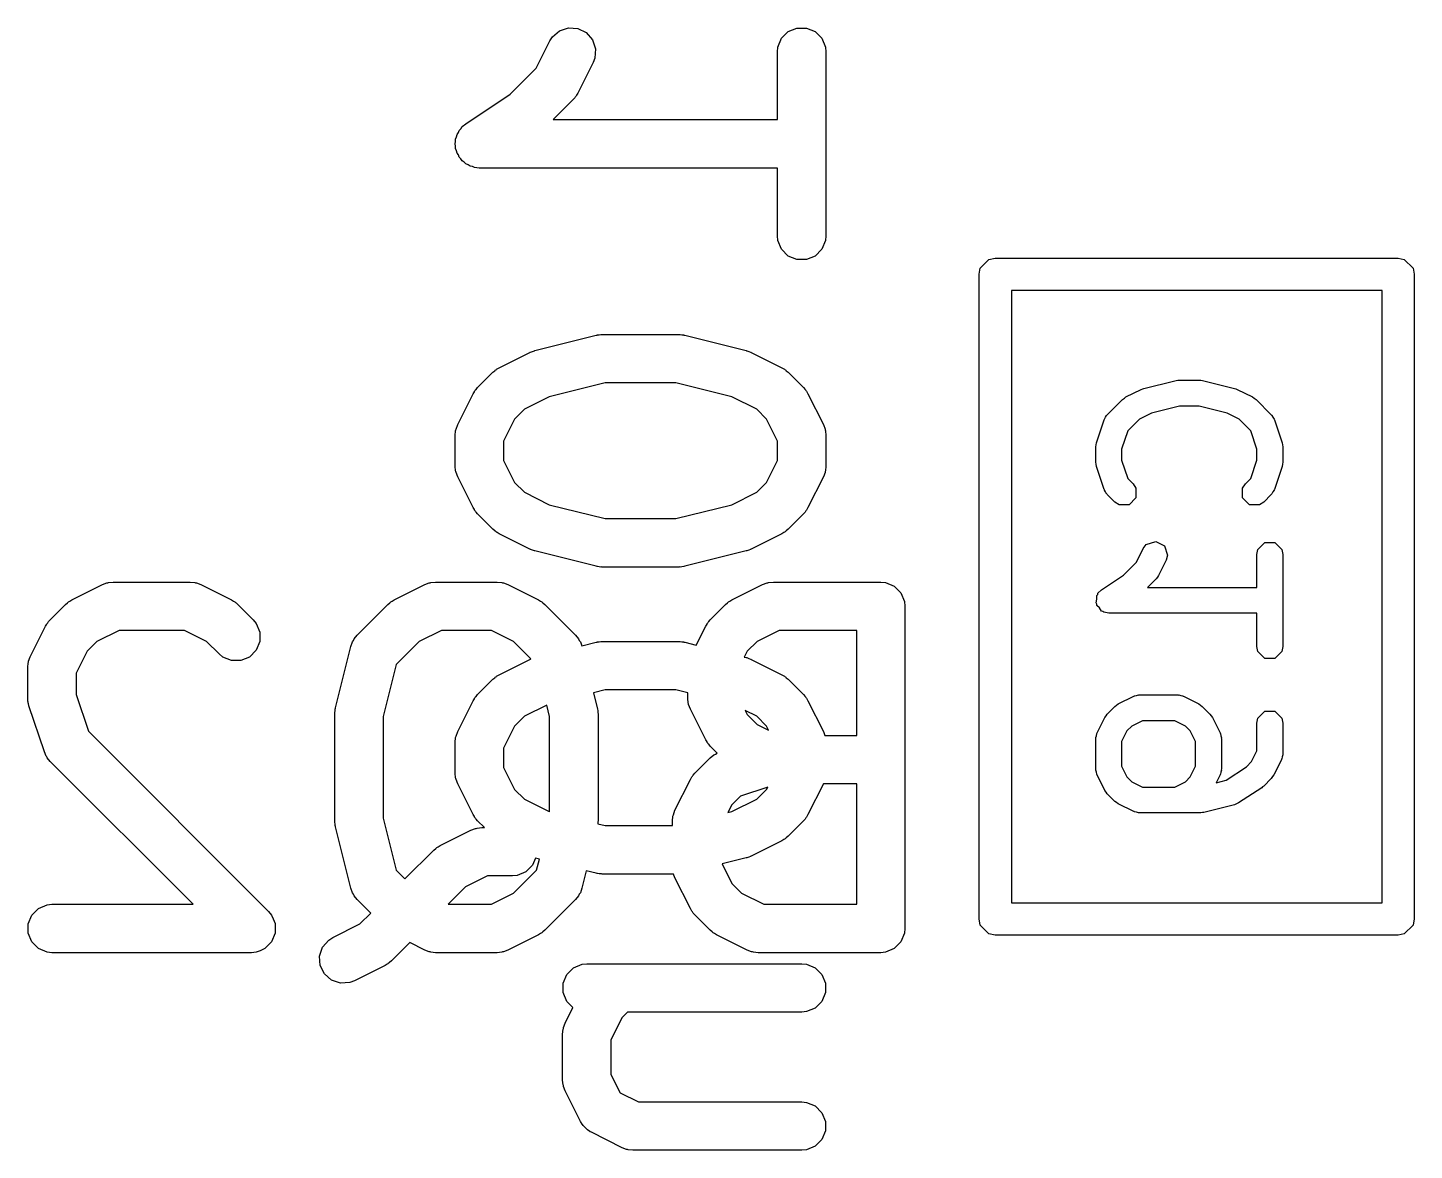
# Model space of a CAD drawing. Header units: inches. Extents: x 1.94 to 9.37, y -5.72 to -1.46.
# Drawn here: x 4.1914 to 4.3607, y -2.8846 to -2.7474 of the extents above; entities that cross this region are included whole.
import ezdxf

# ---------------------------------------------------------------- set-up
doc = ezdxf.new("R2010")
doc.units = ezdxf.units.IN
doc.header["$MEASUREMENT"] = 0
doc.layers.add('BLACK', color=250, linetype='CONTINUOUS')

msp = doc.modelspace()

# ---------------------------------------------------------------- linework, layer by layer
at = {"layer": 'BLACK', "linetype": 'CONTINUOUS'}
for p, q in [((4.25546, -2.74856), (4.25633, -2.74781)), ((4.25633, -2.74781), (4.25743, -2.74745)), ((4.25743, -2.74745), (4.25858, -2.74753)), ((4.25858, -2.74753), (4.25961, -2.74804)), ((4.25961, -2.74804), (4.26036, -2.74891)), ((4.28346, -2.74873), (4.28428, -2.74792)), ((4.28428, -2.74792), (4.28534, -2.74748)), ((4.28534, -2.74748), (4.28649, -2.74748)), ((4.28649, -2.74748), (4.28756, -2.74792)), ((4.28756, -2.74792), (4.28837, -2.74873)), ((4.2535, -2.75238), (4.25516, -2.74905)), ((4.25516, -2.74905), (4.25546, -2.74856)), ((4.26036, -2.74891), (4.26073, -2.75001)), ((4.26073, -2.75001), (4.26064, -2.75115)), ((4.28297, -2.75037), (4.28302, -2.7498)), ((4.28302, -2.7498), (4.28346, -2.74873)), ((4.28837, -2.74873), (4.28881, -2.7498)), ((4.28881, -2.7498), (4.28887, -2.75037)), ((4.26044, -2.7517), (4.25856, -2.75544)), ((4.26064, -2.75115), (4.26044, -2.7517)), ((4.28297, -2.75867), (4.28297, -2.75037)), ((4.28887, -2.75037), (4.28887, -2.77287)), ((4.25029, -2.75558), (4.2535, -2.75238)), ((4.24491, -2.75917), (4.25029, -2.75558)), ((4.25801, -2.75621), (4.25555, -2.75867)), ((4.2582, -2.75599), (4.25801, -2.75621)), ((4.25825, -2.75593), (4.2582, -2.75599)), ((4.25831, -2.75585), (4.25825, -2.75593)), ((4.25838, -2.75576), (4.25831, -2.75585)), ((4.25841, -2.75569), (4.25838, -2.75576)), ((4.25856, -2.75544), (4.25841, -2.75569)), ((4.24398, -2.76025), (4.24409, -2.75998)), ((4.24409, -2.75998), (4.2443, -2.75978)), ((4.2443, -2.75978), (4.24446, -2.75953)), ((4.24446, -2.75953), (4.24491, -2.75917)), ((4.24491, -2.75917), (4.24491, -2.75917)), ((4.24491, -2.75917), (4.24491, -2.75917)), ((4.24491, -2.75917), (4.24491, -2.75917)), ((4.25555, -2.75867), (4.28297, -2.75867)), ((4.2436, -2.76162), (4.24365, -2.76134)), ((4.24365, -2.76191), (4.2436, -2.76162)), ((4.24365, -2.76105), (4.24376, -2.76078)), ((4.24365, -2.76134), (4.24365, -2.76105)), ((4.24376, -2.76078), (4.24382, -2.76049)), ((4.24382, -2.76049), (4.24398, -2.76025)), ((4.24365, -2.7622), (4.24365, -2.76191)), ((4.24376, -2.76247), (4.24365, -2.7622)), ((4.24382, -2.76275), (4.24376, -2.76247)), ((4.24398, -2.76299), (4.24382, -2.76275)), ((4.24409, -2.76326), (4.24398, -2.76299)), ((4.2443, -2.76347), (4.24409, -2.76326)), ((4.24446, -2.76371), (4.2443, -2.76347)), ((4.2447, -2.76387), (4.24446, -2.76371)), ((4.24491, -2.76408), (4.2447, -2.76387)), ((4.24517, -2.76419), (4.24491, -2.76408)), ((4.24542, -2.76435), (4.24517, -2.76419)), ((4.2457, -2.76441), (4.24542, -2.76435)), ((4.24597, -2.76452), (4.2457, -2.76441)), ((4.24654, -2.76458), (4.24597, -2.76452)), ((4.24655, -2.76458), (4.24654, -2.76458)), ((4.24654, -2.76458), (4.24654, -2.76458)), ((4.28297, -2.76458), (4.24655, -2.76458)), ((4.24655, -2.76458), (4.24655, -2.76458)), ((4.28297, -2.77287), (4.28297, -2.76458)), ((4.28302, -2.77345), (4.28297, -2.77287)), ((4.28346, -2.77451), (4.28302, -2.77345)), ((4.28881, -2.77345), (4.28837, -2.77451)), ((4.28887, -2.77287), (4.28881, -2.77345)), ((4.28428, -2.77533), (4.28346, -2.77451)), ((4.28534, -2.77577), (4.28428, -2.77533)), ((4.28756, -2.77533), (4.28649, -2.77577)), ((4.28837, -2.77451), (4.28756, -2.77533)), ((4.28649, -2.77577), (4.28534, -2.77577)), ((4.30758, -2.77756), (4.30773, -2.77681)), ((4.30773, -2.77681), (4.30879, -2.77574)), ((4.30879, -2.77574), (4.30955, -2.77559)), ((4.30955, -2.77559), (4.35876, -2.77559)), ((4.35876, -2.77559), (4.35951, -2.77574)), ((4.35951, -2.77574), (4.36058, -2.77681)), ((4.36058, -2.77681), (4.36073, -2.77756)), ((4.30758, -2.8563), (4.30758, -2.77756)), ((4.36073, -2.77756), (4.36073, -2.8563)), ((4.31152, -2.77953), (4.31152, -2.85433)), ((4.35679, -2.77953), (4.31152, -2.77953)), ((4.35679, -2.85433), (4.35679, -2.77953)), ((4.25333, -2.78688), (4.26083, -2.78501)), ((4.26083, -2.78501), (4.26093, -2.78499)), ((4.26093, -2.78499), (4.26097, -2.78497)), ((4.26097, -2.78497), (4.26119, -2.78495)), ((4.26119, -2.78495), (4.2614, -2.78492)), ((4.2614, -2.78492), (4.26145, -2.78493)), ((4.26145, -2.78493), (4.26155, -2.78492)), ((4.26155, -2.78492), (4.27092, -2.78492)), ((4.27092, -2.78492), (4.27102, -2.78493)), ((4.27102, -2.78493), (4.27106, -2.78492)), ((4.27106, -2.78492), (4.27128, -2.78495)), ((4.27128, -2.78495), (4.2715, -2.78497)), ((4.2715, -2.78497), (4.27154, -2.78499)), ((4.27154, -2.78499), (4.27164, -2.78501)), ((4.27164, -2.78501), (4.27914, -2.78688)), ((4.24898, -2.78898), (4.25273, -2.7871)), ((4.25273, -2.7871), (4.25277, -2.78709)), ((4.25277, -2.78709), (4.25279, -2.78708)), ((4.25279, -2.78708), (4.25303, -2.78699)), ((4.25303, -2.78699), (4.25327, -2.7869)), ((4.25327, -2.7869), (4.25329, -2.7869)), ((4.25329, -2.7869), (4.25333, -2.78688)), ((4.27914, -2.78688), (4.27918, -2.7869)), ((4.27918, -2.7869), (4.2792, -2.7869)), ((4.2792, -2.7869), (4.27944, -2.78699)), ((4.27944, -2.78699), (4.27968, -2.78708)), ((4.27968, -2.78708), (4.2797, -2.78709)), ((4.2797, -2.78709), (4.27974, -2.7871)), ((4.27974, -2.7871), (4.28349, -2.78898)), ((4.24873, -2.78913), (4.24898, -2.78898)), ((4.28349, -2.78898), (4.28374, -2.78913)), ((4.24633, -2.79141), (4.24821, -2.78953)), ((4.24821, -2.78953), (4.24844, -2.78935)), ((4.24844, -2.78935), (4.24849, -2.78929)), ((4.24849, -2.78929), (4.24858, -2.78923)), ((4.24858, -2.78923), (4.24866, -2.78916)), ((4.24866, -2.78916), (4.24873, -2.78913)), ((4.28374, -2.78913), (4.28381, -2.78916)), ((4.28381, -2.78916), (4.28389, -2.78923)), ((4.28389, -2.78923), (4.28398, -2.78929)), ((4.28398, -2.78929), (4.28403, -2.78935)), ((4.28403, -2.78935), (4.28426, -2.78953)), ((4.28426, -2.78953), (4.28613, -2.79141)), ((4.32772, -2.7915), (4.33147, -2.79056)), ((4.33147, -2.79056), (4.33166, -2.79055)), ((4.33166, -2.79055), (4.33185, -2.79051)), ((4.33185, -2.79051), (4.33466, -2.79051)), ((4.33466, -2.79051), (4.33485, -2.79055)), ((4.33485, -2.79055), (4.33504, -2.79056)), ((4.33504, -2.79056), (4.33879, -2.7915)), ((4.24391, -2.79592), (4.24578, -2.79217)), ((4.24578, -2.79217), (4.24594, -2.79193)), ((4.24594, -2.79193), (4.24597, -2.79185)), ((4.24597, -2.79185), (4.24603, -2.79177)), ((4.24603, -2.79177), (4.24609, -2.79168)), ((4.24609, -2.79168), (4.24615, -2.79163)), ((4.24615, -2.79163), (4.24633, -2.79141)), ((4.26191, -2.79082), (4.25508, -2.79253)), ((4.27056, -2.79082), (4.26191, -2.79082)), ((4.27739, -2.79253), (4.27056, -2.79082)), ((4.28613, -2.79141), (4.28632, -2.79163)), ((4.28632, -2.79163), (4.28638, -2.79168)), ((4.28638, -2.79168), (4.28643, -2.79177)), ((4.28643, -2.79177), (4.2865, -2.79185)), ((4.2865, -2.79185), (4.28653, -2.79193)), ((4.28653, -2.79193), (4.28668, -2.79217)), ((4.28668, -2.79217), (4.28856, -2.79592)), ((4.32552, -2.79255), (4.32739, -2.79162)), ((4.32739, -2.79162), (4.32756, -2.79157)), ((4.32756, -2.79157), (4.32772, -2.7915)), ((4.33879, -2.7915), (4.33895, -2.79157)), ((4.33895, -2.79157), (4.33911, -2.79162)), ((4.33911, -2.79162), (4.34099, -2.79255)), ((4.25205, -2.79405), (4.25085, -2.79524)), ((4.25508, -2.79253), (4.25205, -2.79405)), ((4.28042, -2.79405), (4.27739, -2.79253)), ((4.28162, -2.79524), (4.28042, -2.79405)), ((4.32324, -2.79472), (4.32511, -2.79285)), ((4.32511, -2.79285), (4.32532, -2.79271)), ((4.32532, -2.79271), (4.32552, -2.79255)), ((4.33204, -2.79366), (4.32865, -2.79451)), ((4.33447, -2.79366), (4.33204, -2.79366)), ((4.33786, -2.79451), (4.33447, -2.79366)), ((4.34099, -2.79255), (4.34119, -2.79271)), ((4.34119, -2.79271), (4.3414, -2.79285)), ((4.3414, -2.79285), (4.34327, -2.79472)), ((4.25085, -2.79524), (4.2495, -2.79794)), ((4.28297, -2.79794), (4.28162, -2.79524)), ((4.32192, -2.79815), (4.32285, -2.79534)), ((4.32285, -2.79534), (4.32289, -2.79527)), ((4.32289, -2.79524), (4.32303, -2.79503)), ((4.32289, -2.79527), (4.32289, -2.79524)), ((4.32303, -2.79503), (4.32316, -2.79481)), ((4.32316, -2.79481), (4.32319, -2.79479)), ((4.32319, -2.79479), (4.32324, -2.79472)), ((4.32716, -2.79526), (4.32573, -2.79669)), ((4.32865, -2.79451), (4.32716, -2.79526)), ((4.33935, -2.79526), (4.33786, -2.79451)), ((4.34078, -2.79669), (4.33935, -2.79526)), ((4.34327, -2.79472), (4.34332, -2.79479)), ((4.34332, -2.79479), (4.34335, -2.79481)), ((4.34335, -2.79481), (4.34347, -2.79503)), ((4.34347, -2.79503), (4.34361, -2.79524)), ((4.34361, -2.79524), (4.34361, -2.79527)), ((4.34361, -2.79527), (4.34365, -2.79534)), ((4.34365, -2.79534), (4.34459, -2.79815)), ((4.2436, -2.79724), (4.24365, -2.79667)), ((4.2436, -2.80099), (4.2436, -2.79724)), ((4.24365, -2.79667), (4.24369, -2.79657)), ((4.24369, -2.79657), (4.2437, -2.79646)), ((4.2437, -2.79646), (4.24391, -2.79592)), ((4.28856, -2.79592), (4.28877, -2.79646)), ((4.28877, -2.79646), (4.28877, -2.79657)), ((4.28877, -2.79657), (4.28881, -2.79667)), ((4.28881, -2.79667), (4.28887, -2.79724)), ((4.28887, -2.79724), (4.28887, -2.80099)), ((4.32573, -2.79669), (4.32499, -2.79891)), ((4.34152, -2.79891), (4.34078, -2.79669)), ((4.2495, -2.79794), (4.2495, -2.8003)), ((4.28297, -2.8003), (4.28297, -2.79794)), ((4.32184, -2.79865), (4.32189, -2.7984)), ((4.32184, -2.80052), (4.32184, -2.79865)), ((4.32189, -2.7984), (4.32192, -2.79815)), ((4.32499, -2.79891), (4.32499, -2.80027)), ((4.34152, -2.80027), (4.34152, -2.79891)), ((4.34459, -2.79815), (4.34462, -2.7984)), ((4.34462, -2.7984), (4.34467, -2.79865)), ((4.34467, -2.79865), (4.34467, -2.80052)), ((4.2495, -2.8003), (4.25085, -2.80299)), ((4.28162, -2.80299), (4.28297, -2.8003)), ((4.32189, -2.80077), (4.32184, -2.80052)), ((4.32192, -2.80102), (4.32189, -2.80077)), ((4.32499, -2.80027), (4.32573, -2.80249)), ((4.34078, -2.80249), (4.34152, -2.80027)), ((4.34462, -2.80077), (4.34459, -2.80102)), ((4.34467, -2.80052), (4.34462, -2.80077)), ((4.24365, -2.80157), (4.2436, -2.80099)), ((4.24369, -2.80167), (4.24365, -2.80157)), ((4.2437, -2.80177), (4.24369, -2.80167)), ((4.24391, -2.80231), (4.2437, -2.80177)), ((4.24578, -2.80606), (4.24391, -2.80231)), ((4.28856, -2.80231), (4.28668, -2.80606)), ((4.28877, -2.80177), (4.28856, -2.80231)), ((4.28881, -2.80157), (4.28877, -2.80167)), ((4.28877, -2.80167), (4.28877, -2.80177)), ((4.28887, -2.80099), (4.28881, -2.80157)), ((4.32285, -2.80384), (4.32192, -2.80102)), ((4.32573, -2.80249), (4.3264, -2.80316)), ((4.34011, -2.80316), (4.34078, -2.80249)), ((4.34459, -2.80102), (4.34365, -2.80384)), ((4.25085, -2.80299), (4.25205, -2.80419)), ((4.25205, -2.80419), (4.25508, -2.80571)), ((4.27739, -2.80571), (4.28042, -2.80419)), ((4.28042, -2.80419), (4.28162, -2.80299)), ((4.32289, -2.8039), (4.32285, -2.80384)), ((4.32289, -2.80394), (4.32289, -2.8039)), ((4.32303, -2.80415), (4.32289, -2.80394)), ((4.32316, -2.80437), (4.32303, -2.80415)), ((4.3264, -2.80316), (4.32674, -2.80367)), ((4.32674, -2.80367), (4.32674, -2.80488)), ((4.33977, -2.80367), (4.34011, -2.80316)), ((4.33977, -2.80488), (4.33977, -2.80367)), ((4.34347, -2.80415), (4.34335, -2.80437)), ((4.34361, -2.80394), (4.34347, -2.80415)), ((4.34365, -2.80384), (4.34361, -2.8039)), ((4.34361, -2.8039), (4.34361, -2.80394)), ((4.25508, -2.80571), (4.26191, -2.80741)), ((4.27056, -2.80741), (4.27739, -2.80571)), ((4.32319, -2.80439), (4.32316, -2.80437)), ((4.32324, -2.80445), (4.32319, -2.80439)), ((4.32417, -2.80539), (4.32324, -2.80445)), ((4.32468, -2.80573), (4.32417, -2.80539)), ((4.32589, -2.80573), (4.32468, -2.80573)), ((4.32674, -2.80488), (4.32589, -2.80573)), ((4.34062, -2.80573), (4.33977, -2.80488)), ((4.34182, -2.80573), (4.34062, -2.80573)), ((4.34234, -2.80539), (4.34182, -2.80573)), ((4.34327, -2.80445), (4.34234, -2.80539)), ((4.34332, -2.80439), (4.34327, -2.80445)), ((4.34335, -2.80437), (4.34332, -2.80439)), ((4.24594, -2.80631), (4.24578, -2.80606)), ((4.24597, -2.80638), (4.24594, -2.80631)), ((4.24603, -2.80646), (4.24597, -2.80638)), ((4.24609, -2.80655), (4.24603, -2.80646)), ((4.24615, -2.8066), (4.24609, -2.80655)), ((4.24633, -2.80683), (4.24615, -2.8066)), ((4.24821, -2.80871), (4.24633, -2.80683)), ((4.26191, -2.80741), (4.27056, -2.80741)), ((4.28613, -2.80683), (4.28426, -2.80871)), ((4.28632, -2.8066), (4.28613, -2.80683)), ((4.28638, -2.80655), (4.28632, -2.8066)), ((4.28643, -2.80646), (4.28638, -2.80655)), ((4.2865, -2.80638), (4.28643, -2.80646)), ((4.28653, -2.80631), (4.2865, -2.80638)), ((4.28668, -2.80606), (4.28653, -2.80631)), ((4.24844, -2.80889), (4.24821, -2.80871)), ((4.24849, -2.80895), (4.24844, -2.80889)), ((4.24858, -2.80901), (4.24849, -2.80895)), ((4.24866, -2.80907), (4.24858, -2.80901)), ((4.24873, -2.8091), (4.24866, -2.80907)), ((4.24898, -2.80926), (4.24873, -2.8091)), ((4.25273, -2.81113), (4.24898, -2.80926)), ((4.28349, -2.80926), (4.27974, -2.81113)), ((4.28374, -2.8091), (4.28349, -2.80926)), ((4.28381, -2.80907), (4.28374, -2.8091)), ((4.28389, -2.80901), (4.28381, -2.80907)), ((4.28398, -2.80895), (4.28389, -2.80901)), ((4.28403, -2.80889), (4.28398, -2.80895)), ((4.28426, -2.80871), (4.28403, -2.80889)), ((4.32763, -2.81107), (4.328, -2.81058)), ((4.328, -2.81058), (4.32915, -2.8102)), ((4.32915, -2.8102), (4.33023, -2.81074)), ((4.33023, -2.81074), (4.33061, -2.81189)), ((4.34164, -2.81117), (4.34249, -2.81032)), ((4.34249, -2.81032), (4.3437, -2.81032)), ((4.3437, -2.81032), (4.34455, -2.81117)), ((4.25277, -2.81115), (4.25273, -2.81113)), ((4.25279, -2.81116), (4.25277, -2.81115)), ((4.25303, -2.81125), (4.25279, -2.81116)), ((4.25327, -2.81134), (4.25303, -2.81125)), ((4.25329, -2.81134), (4.25327, -2.81134)), ((4.25333, -2.81136), (4.25329, -2.81134)), ((4.26083, -2.81323), (4.25333, -2.81136)), ((4.27914, -2.81136), (4.27164, -2.81323)), ((4.27918, -2.81134), (4.27914, -2.81136)), ((4.2792, -2.81134), (4.27918, -2.81134)), ((4.27944, -2.81125), (4.2792, -2.81134)), ((4.27968, -2.81116), (4.27944, -2.81125)), ((4.2797, -2.81115), (4.27968, -2.81116)), ((4.27974, -2.81113), (4.2797, -2.81115)), ((4.3268, -2.81272), (4.32763, -2.81107)), ((4.33044, -2.81248), (4.32951, -2.81435)), ((4.33061, -2.81189), (4.33044, -2.81248)), ((4.34152, -2.81177), (4.34164, -2.81117)), ((4.34152, -2.81582), (4.34152, -2.81177)), ((4.34455, -2.81117), (4.34467, -2.81177)), ((4.34467, -2.81177), (4.34467, -2.82302)), ((4.26093, -2.81325), (4.26083, -2.81323)), ((4.26097, -2.81326), (4.26093, -2.81325)), ((4.26119, -2.81328), (4.26097, -2.81326)), ((4.2614, -2.81332), (4.26119, -2.81328)), ((4.26145, -2.81331), (4.2614, -2.81332)), ((4.26155, -2.81332), (4.26145, -2.81331)), ((4.27092, -2.81332), (4.26155, -2.81332)), ((4.27102, -2.81331), (4.27092, -2.81332)), ((4.27106, -2.81332), (4.27102, -2.81331)), ((4.27128, -2.81328), (4.27106, -2.81332)), ((4.2715, -2.81326), (4.27128, -2.81328)), ((4.27154, -2.81325), (4.2715, -2.81326)), ((4.27164, -2.81323), (4.27154, -2.81325)), ((4.32254, -2.81609), (4.32522, -2.8143)), ((4.32522, -2.8143), (4.3268, -2.81272)), ((4.32951, -2.81435), (4.32935, -2.81455)), ((4.19677, -2.81734), (4.20052, -2.81546)), ((4.20052, -2.81546), (4.20106, -2.81526)), ((4.20106, -2.81526), (4.20117, -2.81525)), ((4.20117, -2.81525), (4.20127, -2.81521)), ((4.20127, -2.81521), (4.20184, -2.81515)), ((4.20184, -2.81515), (4.21122, -2.81515)), ((4.21122, -2.81515), (4.21179, -2.81521)), ((4.21179, -2.81521), (4.21189, -2.81525)), ((4.21189, -2.81525), (4.212, -2.81526)), ((4.212, -2.81526), (4.21254, -2.81546)), ((4.21254, -2.81546), (4.21629, -2.81734)), ((4.23614, -2.81734), (4.23989, -2.81546)), ((4.23989, -2.81546), (4.24043, -2.81526)), ((4.24043, -2.81526), (4.24054, -2.81525)), ((4.24054, -2.81525), (4.24064, -2.81521)), ((4.24064, -2.81521), (4.24121, -2.81515)), ((4.24121, -2.81515), (4.24871, -2.81515)), ((4.24871, -2.81515), (4.24929, -2.81521)), ((4.24929, -2.81521), (4.24939, -2.81525)), ((4.24939, -2.81525), (4.24949, -2.81526)), ((4.24949, -2.81526), (4.25003, -2.81546)), ((4.25003, -2.81546), (4.25378, -2.81734)), ((4.27739, -2.81734), (4.28114, -2.81546)), ((4.28114, -2.81546), (4.28168, -2.81526)), ((4.28168, -2.81526), (4.28178, -2.81525)), ((4.28178, -2.81525), (4.28188, -2.81521)), ((4.28188, -2.81521), (4.28246, -2.81515)), ((4.28246, -2.81515), (4.29558, -2.81515)), ((4.29558, -2.81515), (4.29616, -2.81521)), ((4.29616, -2.81521), (4.29722, -2.81565)), ((4.29722, -2.81565), (4.29804, -2.81646)), ((4.3221, -2.81652), (4.32254, -2.81609)), ((4.32921, -2.81476), (4.32815, -2.81582)), ((4.32815, -2.81582), (4.34152, -2.81582)), ((4.32935, -2.81455), (4.32921, -2.81476)), ((4.196, -2.81789), (4.19623, -2.8177)), ((4.19623, -2.8177), (4.19628, -2.81765)), ((4.19628, -2.81765), (4.19637, -2.81759)), ((4.19637, -2.81759), (4.19645, -2.81752)), ((4.19645, -2.81752), (4.19652, -2.81749)), ((4.19652, -2.81749), (4.19677, -2.81734)), ((4.21629, -2.81734), (4.21653, -2.81749)), ((4.21653, -2.81749), (4.21661, -2.81752)), ((4.21661, -2.81752), (4.21669, -2.81759)), ((4.21669, -2.81759), (4.21678, -2.81765)), ((4.21678, -2.81765), (4.21683, -2.8177)), ((4.21683, -2.8177), (4.21705, -2.81789)), ((4.23537, -2.81789), (4.2356, -2.8177)), ((4.2356, -2.8177), (4.23565, -2.81765)), ((4.23565, -2.81765), (4.23574, -2.81759)), ((4.23574, -2.81759), (4.23582, -2.81752)), ((4.23582, -2.81752), (4.23589, -2.81749)), ((4.23589, -2.81749), (4.23614, -2.81734)), ((4.25378, -2.81734), (4.25403, -2.81749)), ((4.25403, -2.81749), (4.2541, -2.81752)), ((4.2541, -2.81752), (4.25418, -2.81759)), ((4.25418, -2.81759), (4.25427, -2.81765)), ((4.25427, -2.81765), (4.25432, -2.8177)), ((4.25432, -2.8177), (4.25455, -2.81789)), ((4.27662, -2.81789), (4.27685, -2.8177)), ((4.27685, -2.8177), (4.2769, -2.81765)), ((4.2769, -2.81765), (4.27699, -2.81759)), ((4.27699, -2.81759), (4.27707, -2.81752)), ((4.27707, -2.81752), (4.27714, -2.81749)), ((4.27714, -2.81749), (4.27739, -2.81734)), ((4.29804, -2.81646), (4.29848, -2.81753)), ((4.29848, -2.81753), (4.29853, -2.8181)), ((4.32187, -2.8177), (4.32196, -2.81725)), ((4.32196, -2.81784), (4.32187, -2.8177)), ((4.32196, -2.8168), (4.32207, -2.81668)), ((4.32196, -2.81725), (4.32196, -2.8168)), ((4.32207, -2.81668), (4.3221, -2.81652)), ((4.19413, -2.81976), (4.196, -2.81789)), ((4.21705, -2.81789), (4.21893, -2.81976)), ((4.23163, -2.82164), (4.23537, -2.81789)), ((4.25455, -2.81789), (4.2583, -2.82164)), ((4.27474, -2.81976), (4.27662, -2.81789)), ((4.29853, -2.8181), (4.29853, -2.85747)), ((4.32196, -2.818), (4.32196, -2.81784)), ((4.32228, -2.81832), (4.32196, -2.818)), ((4.32254, -2.81871), (4.32228, -2.81832)), ((4.32269, -2.81874), (4.32254, -2.81871)), ((4.32281, -2.81885), (4.32269, -2.81874)), ((4.32341, -2.81897), (4.32281, -2.81885)), ((4.34152, -2.81897), (4.32341, -2.81897)), ((4.34152, -2.82302), (4.34152, -2.81897)), ((4.1917, -2.82428), (4.19358, -2.82053)), ((4.19358, -2.82053), (4.19373, -2.82028)), ((4.19373, -2.82028), (4.19376, -2.82021)), ((4.19376, -2.82021), (4.19383, -2.82013)), ((4.19383, -2.82013), (4.19388, -2.82004)), ((4.19388, -2.82004), (4.19394, -2.81999)), ((4.19394, -2.81999), (4.19413, -2.81976)), ((4.20254, -2.82106), (4.19984, -2.8224)), ((4.21052, -2.82106), (4.20254, -2.82106)), ((4.21322, -2.8224), (4.21052, -2.82106)), ((4.21893, -2.81976), (4.2193, -2.82021)), ((4.2193, -2.82021), (4.21974, -2.82128)), ((4.24191, -2.82106), (4.23921, -2.8224)), ((4.24801, -2.82106), (4.24191, -2.82106)), ((4.25071, -2.8224), (4.24801, -2.82106)), ((4.27303, -2.82285), (4.27419, -2.82053)), ((4.27419, -2.82053), (4.27435, -2.82028)), ((4.27435, -2.82028), (4.27438, -2.82021)), ((4.27438, -2.82021), (4.27444, -2.82013)), ((4.27444, -2.82013), (4.2745, -2.82004)), ((4.2745, -2.82004), (4.27456, -2.81999)), ((4.27456, -2.81999), (4.27474, -2.81976)), ((4.28315, -2.82106), (4.28046, -2.8224)), ((4.29263, -2.82106), (4.28315, -2.82106)), ((4.29263, -2.8339), (4.29263, -2.82106)), ((4.19984, -2.8224), (4.19864, -2.8236)), ((4.21475, -2.82394), (4.21322, -2.8224)), ((4.21974, -2.82243), (4.2193, -2.82349)), ((4.21974, -2.82128), (4.21974, -2.82243)), ((4.23085, -2.82301), (4.23104, -2.82247)), ((4.23104, -2.82247), (4.23117, -2.82229)), ((4.23117, -2.82229), (4.23126, -2.82209)), ((4.23126, -2.82209), (4.23163, -2.82164)), ((4.23921, -2.8224), (4.23638, -2.82524)), ((4.25285, -2.82455), (4.25071, -2.8224)), ((4.2583, -2.82164), (4.25867, -2.82209)), ((4.25867, -2.82209), (4.25875, -2.82229)), ((4.25875, -2.82229), (4.25888, -2.82247)), ((4.25888, -2.82247), (4.25905, -2.82295)), ((4.25905, -2.82295), (4.26083, -2.8225)), ((4.26083, -2.8225), (4.26093, -2.82249)), ((4.26093, -2.82249), (4.26097, -2.82247)), ((4.26097, -2.82247), (4.26119, -2.82245)), ((4.26119, -2.82245), (4.2614, -2.82242)), ((4.2614, -2.82242), (4.26145, -2.82242)), ((4.26145, -2.82242), (4.26155, -2.82241)), ((4.26155, -2.82241), (4.27092, -2.82241)), ((4.27092, -2.82241), (4.27102, -2.82242)), ((4.27102, -2.82242), (4.27106, -2.82242)), ((4.27106, -2.82242), (4.27128, -2.82245)), ((4.27128, -2.82245), (4.2715, -2.82247)), ((4.2715, -2.82247), (4.27154, -2.82249)), ((4.27154, -2.82249), (4.27164, -2.8225)), ((4.27164, -2.8225), (4.27303, -2.82285)), ((4.28046, -2.8224), (4.27926, -2.8236)), ((4.19149, -2.82482), (4.1917, -2.82428)), ((4.19864, -2.8236), (4.1973, -2.8263)), ((4.2152, -2.82431), (4.21475, -2.82394)), ((4.21626, -2.82475), (4.2152, -2.82431)), ((4.21848, -2.82431), (4.21742, -2.82475)), ((4.2193, -2.82349), (4.21848, -2.82431)), ((4.22897, -2.83051), (4.23085, -2.82301)), ((4.25279, -2.82457), (4.25285, -2.82455)), ((4.27926, -2.8236), (4.2789, -2.82432)), ((4.2789, -2.82432), (4.27914, -2.82438)), ((4.27914, -2.82438), (4.27918, -2.82439)), ((4.27918, -2.82439), (4.2792, -2.82439)), ((4.2792, -2.82439), (4.27944, -2.82448)), ((4.27944, -2.82448), (4.27968, -2.82457)), ((4.34164, -2.82362), (4.34152, -2.82302)), ((4.34249, -2.82448), (4.34164, -2.82362)), ((4.3437, -2.82448), (4.34249, -2.82448)), ((4.34455, -2.82362), (4.3437, -2.82448)), ((4.34467, -2.82302), (4.34455, -2.82362)), ((4.19139, -2.8256), (4.19145, -2.82503)), ((4.19139, -2.82935), (4.19139, -2.8256)), ((4.19145, -2.82503), (4.19149, -2.82493)), ((4.19149, -2.82493), (4.19149, -2.82482)), ((4.21742, -2.82475), (4.21626, -2.82475)), ((4.23638, -2.82524), (4.23479, -2.83159)), ((4.24898, -2.82647), (4.25273, -2.8246)), ((4.25273, -2.8246), (4.25277, -2.82458)), ((4.25277, -2.82458), (4.25279, -2.82457)), ((4.27968, -2.82457), (4.2797, -2.82458)), ((4.2797, -2.82458), (4.27974, -2.8246)), ((4.27974, -2.8246), (4.28349, -2.82647)), ((4.1973, -2.8263), (4.1973, -2.82887)), ((4.24633, -2.8289), (4.24821, -2.82703)), ((4.24821, -2.82703), (4.24844, -2.82684)), ((4.24844, -2.82684), (4.24849, -2.82678)), ((4.24849, -2.82678), (4.24858, -2.82673)), ((4.24858, -2.82673), (4.24866, -2.82666)), ((4.24866, -2.82666), (4.24873, -2.82663)), ((4.24873, -2.82663), (4.24898, -2.82647)), ((4.28349, -2.82647), (4.28374, -2.82663)), ((4.28374, -2.82663), (4.28381, -2.82666)), ((4.28381, -2.82666), (4.28389, -2.82673)), ((4.28389, -2.82673), (4.28398, -2.82678)), ((4.28398, -2.82678), (4.28403, -2.82684)), ((4.28403, -2.82684), (4.28426, -2.82703)), ((4.28426, -2.82703), (4.28613, -2.8289)), ((4.19142, -2.82964), (4.19139, -2.82935)), ((4.1973, -2.82887), (4.1988, -2.83338)), ((4.24578, -2.82967), (4.24594, -2.82942)), ((4.24594, -2.82942), (4.24597, -2.82935)), ((4.24597, -2.82935), (4.24603, -2.82927)), ((4.24603, -2.82927), (4.24609, -2.82918)), ((4.24609, -2.82918), (4.24615, -2.82913)), ((4.24615, -2.82913), (4.24633, -2.8289)), ((4.26191, -2.82832), (4.26049, -2.82867)), ((4.26049, -2.82867), (4.26095, -2.83051)), ((4.27056, -2.82832), (4.26191, -2.82832)), ((4.27201, -2.82868), (4.27056, -2.82832)), ((4.27201, -2.82935), (4.27201, -2.82868)), ((4.27206, -2.82993), (4.27201, -2.82935)), ((4.28613, -2.8289), (4.28632, -2.82913)), ((4.28632, -2.82913), (4.28638, -2.82918)), ((4.28638, -2.82918), (4.28643, -2.82927)), ((4.28643, -2.82927), (4.2865, -2.82935)), ((4.2865, -2.82935), (4.28653, -2.82942)), ((4.28653, -2.82942), (4.28668, -2.82967)), ((4.32458, -2.83005), (4.32646, -2.82911)), ((4.32646, -2.82911), (4.32653, -2.82909)), ((4.32653, -2.82909), (4.32656, -2.82907)), ((4.32656, -2.82907), (4.32681, -2.82902)), ((4.32681, -2.82902), (4.32705, -2.82895)), ((4.32705, -2.82895), (4.32708, -2.82896)), ((4.32708, -2.82896), (4.32716, -2.82895)), ((4.32716, -2.82895), (4.33185, -2.82895)), ((4.33185, -2.82895), (4.33193, -2.82896)), ((4.33193, -2.82896), (4.33196, -2.82895)), ((4.33196, -2.82895), (4.3322, -2.82902)), ((4.3322, -2.82902), (4.33245, -2.82907)), ((4.33245, -2.82907), (4.33248, -2.82909)), ((4.33248, -2.82909), (4.33255, -2.82911)), ((4.33255, -2.82911), (4.33443, -2.83005)), ((4.19141, -2.82972), (4.19142, -2.82964)), ((4.19144, -2.82982), (4.19141, -2.82972)), ((4.19145, -2.82993), (4.19144, -2.82982)), ((4.19148, -2.83), (4.19145, -2.82993)), ((4.19154, -2.83029), (4.19148, -2.83)), ((4.19342, -2.83591), (4.19154, -2.83029)), ((4.22889, -2.83108), (4.22892, -2.83087)), ((4.2289, -2.83113), (4.22889, -2.83108)), ((4.22889, -2.83123), (4.2289, -2.83113)), ((4.22889, -2.84435), (4.22889, -2.83123)), ((4.22892, -2.83087), (4.22894, -2.83065)), ((4.22894, -2.83065), (4.22896, -2.83061)), ((4.22896, -2.83061), (4.22897, -2.83051)), ((4.24391, -2.83342), (4.24578, -2.82967)), ((4.25478, -2.83018), (4.25205, -2.83154)), ((4.25513, -2.83159), (4.25478, -2.83018)), ((4.26095, -2.83051), (4.26096, -2.83061)), ((4.26096, -2.83061), (4.26098, -2.83065)), ((4.26098, -2.83065), (4.261, -2.83087)), ((4.261, -2.83087), (4.26103, -2.83108)), ((4.26103, -2.83108), (4.26103, -2.83113)), ((4.26103, -2.83113), (4.26104, -2.83123)), ((4.26104, -2.83123), (4.26104, -2.84435)), ((4.2721, -2.83003), (4.27206, -2.82993)), ((4.27211, -2.83013), (4.2721, -2.83003)), ((4.27232, -2.83067), (4.27211, -2.83013)), ((4.27419, -2.83442), (4.27232, -2.83067)), ((4.28042, -2.83154), (4.279, -2.83083)), ((4.279, -2.83083), (4.27926, -2.83135)), ((4.28668, -2.82967), (4.28856, -2.83342)), ((4.32309, -2.83149), (4.32324, -2.83128)), ((4.32324, -2.83128), (4.32417, -2.83034)), ((4.32417, -2.83034), (4.32438, -2.8302)), ((4.32438, -2.8302), (4.32458, -2.83005)), ((4.33443, -2.83005), (4.33463, -2.8302)), ((4.33463, -2.8302), (4.33484, -2.83034)), ((4.33484, -2.83034), (4.33577, -2.83128)), ((4.33577, -2.83128), (4.33591, -2.83149)), ((4.34164, -2.83179), (4.34249, -2.83094)), ((4.34249, -2.83094), (4.3437, -2.83094)), ((4.3437, -2.83094), (4.34455, -2.83179)), ((4.23479, -2.83159), (4.23479, -2.84399)), ((4.25085, -2.83274), (4.2495, -2.83544)), ((4.25205, -2.83154), (4.25085, -2.83274)), ((4.25513, -2.84322), (4.25513, -2.83159)), ((4.27926, -2.83135), (4.28046, -2.83255)), ((4.28162, -2.83274), (4.28042, -2.83154)), ((4.28046, -2.83255), (4.28188, -2.83326)), ((4.28188, -2.83326), (4.28162, -2.83274)), ((4.322, -2.83357), (4.32294, -2.83169)), ((4.32294, -2.83169), (4.32309, -2.83149)), ((4.32622, -2.83275), (4.32564, -2.83333)), ((4.32753, -2.8321), (4.32622, -2.83275)), ((4.33148, -2.8321), (4.32753, -2.8321)), ((4.33279, -2.83275), (4.33148, -2.8321)), ((4.33337, -2.83333), (4.33279, -2.83275)), ((4.33591, -2.83149), (4.33607, -2.83169)), ((4.33607, -2.83169), (4.33701, -2.83357)), ((4.34152, -2.8324), (4.34164, -2.83179)), ((4.34152, -2.83577), (4.34152, -2.8324)), ((4.34455, -2.83179), (4.34467, -2.8324)), ((4.34467, -2.8324), (4.34467, -2.83615)), ((4.1988, -2.83338), (4.2208, -2.85539)), ((4.2436, -2.83474), (4.24365, -2.83416)), ((4.24365, -2.83416), (4.24369, -2.83407)), ((4.24369, -2.83407), (4.2437, -2.83396)), ((4.2437, -2.83396), (4.24391, -2.83342)), ((4.27435, -2.83467), (4.27419, -2.83442)), ((4.27438, -2.83474), (4.27435, -2.83467)), ((4.28856, -2.83342), (4.28874, -2.8339)), ((4.28874, -2.8339), (4.29263, -2.8339)), ((4.32184, -2.83416), (4.32191, -2.83392)), ((4.32185, -2.83419), (4.32184, -2.83416)), ((4.32184, -2.83427), (4.32185, -2.83419)), ((4.32184, -2.83802), (4.32184, -2.83427)), ((4.32191, -2.83392), (4.32196, -2.83367)), ((4.32196, -2.83367), (4.32198, -2.83364)), ((4.32198, -2.83364), (4.322, -2.83357)), ((4.32564, -2.83333), (4.32499, -2.83464)), ((4.32499, -2.83464), (4.32499, -2.83765)), ((4.33402, -2.83464), (4.33337, -2.83333)), ((4.33402, -2.83765), (4.33402, -2.83464)), ((4.33701, -2.83357), (4.33703, -2.83364)), ((4.33703, -2.83364), (4.33705, -2.83367)), ((4.33705, -2.83367), (4.3371, -2.83392)), ((4.3371, -2.83392), (4.33717, -2.83416)), ((4.33717, -2.83416), (4.33716, -2.83419)), ((4.33716, -2.83419), (4.33717, -2.83427)), ((4.33717, -2.83427), (4.33717, -2.83802)), ((4.19365, -2.83644), (4.19342, -2.83591)), ((4.2436, -2.83849), (4.2436, -2.83474)), ((4.2495, -2.83544), (4.2495, -2.83779)), ((4.27444, -2.83482), (4.27438, -2.83474)), ((4.2745, -2.83491), (4.27444, -2.83482)), ((4.27456, -2.83496), (4.2745, -2.83491)), ((4.27474, -2.83519), (4.27456, -2.83496)), ((4.27561, -2.83605), (4.27474, -2.83519)), ((4.27474, -2.83664), (4.27519, -2.83627)), ((4.27519, -2.83627), (4.27529, -2.83623)), ((4.27529, -2.83623), (4.27537, -2.83616)), ((4.27537, -2.83616), (4.27561, -2.83605)), ((4.34086, -2.83709), (4.34152, -2.83577)), ((4.34467, -2.83626), (4.3446, -2.8365)), ((4.34467, -2.83615), (4.34466, -2.83622)), ((4.34466, -2.83622), (4.34467, -2.83626)), ((4.19372, -2.83652), (4.19365, -2.83644)), ((4.19376, -2.83662), (4.19372, -2.83652)), ((4.19413, -2.83706), (4.19376, -2.83662)), ((4.21159, -2.85452), (4.19413, -2.83706)), ((4.2495, -2.83779), (4.25085, -2.84049)), ((4.27287, -2.83851), (4.27474, -2.83664)), ((4.32185, -2.8381), (4.32184, -2.83802)), ((4.32184, -2.83813), (4.32185, -2.8381)), ((4.32499, -2.83765), (4.32564, -2.83896)), ((4.33337, -2.83896), (4.33402, -2.83765)), ((4.33717, -2.83802), (4.33716, -2.8381)), ((4.33716, -2.8381), (4.33717, -2.83813)), ((4.33776, -2.83937), (4.34022, -2.83773)), ((4.34022, -2.83773), (4.34086, -2.83709)), ((4.3445, -2.83685), (4.34357, -2.83872)), ((4.34453, -2.83677), (4.3445, -2.83685)), ((4.34455, -2.83675), (4.34453, -2.83677)), ((4.3446, -2.8365), (4.34455, -2.83675)), ((4.24365, -2.83906), (4.2436, -2.83849)), ((4.24369, -2.83916), (4.24365, -2.83906)), ((4.2437, -2.83927), (4.24369, -2.83916)), ((4.24391, -2.83981), (4.2437, -2.83927)), ((4.27044, -2.84303), (4.27232, -2.83928)), ((4.27232, -2.83928), (4.27247, -2.83903)), ((4.27247, -2.83903), (4.2725, -2.83896)), ((4.2725, -2.83896), (4.27257, -2.83888)), ((4.27257, -2.83888), (4.27263, -2.83879)), ((4.27263, -2.83879), (4.27268, -2.83874)), ((4.27268, -2.83874), (4.27287, -2.83851)), ((4.32191, -2.83838), (4.32184, -2.83813)), ((4.32196, -2.83862), (4.32191, -2.83838)), ((4.32198, -2.83865), (4.32196, -2.83862)), ((4.322, -2.83872), (4.32198, -2.83865)), ((4.32294, -2.8406), (4.322, -2.83872)), ((4.32564, -2.83896), (4.32622, -2.83954)), ((4.32622, -2.83954), (4.32753, -2.84019)), ((4.33148, -2.84019), (4.33279, -2.83954)), ((4.33279, -2.83954), (4.33337, -2.83896)), ((4.33701, -2.83872), (4.33653, -2.83968)), ((4.33653, -2.83968), (4.33776, -2.83937)), ((4.33703, -2.83865), (4.33701, -2.83872)), ((4.33705, -2.83862), (4.33703, -2.83865)), ((4.3371, -2.83838), (4.33705, -2.83862)), ((4.33717, -2.83813), (4.3371, -2.83838)), ((4.34327, -2.83913), (4.34234, -2.84007)), ((4.34341, -2.83892), (4.34327, -2.83913)), ((4.34357, -2.83872), (4.34341, -2.83892)), ((4.24578, -2.84356), (4.24391, -2.83981)), ((4.25085, -2.84049), (4.25205, -2.84169)), ((4.27843, -2.84131), (4.27738, -2.84235)), ((4.28176, -2.84019), (4.27843, -2.84131)), ((4.28042, -2.84169), (4.28162, -2.84049)), ((4.28162, -2.84049), (4.28176, -2.84019)), ((4.28856, -2.83981), (4.28668, -2.84356)), ((4.29263, -2.8398), (4.28856, -2.8398)), ((4.28856, -2.8398), (4.28856, -2.83981)), ((4.29263, -2.85452), (4.29263, -2.8398)), ((4.3231, -2.8408), (4.32294, -2.8406)), ((4.32324, -2.84101), (4.3231, -2.8408)), ((4.32417, -2.84195), (4.32324, -2.84101)), ((4.32753, -2.84019), (4.33148, -2.84019)), ((4.3421, -2.84027), (4.33928, -2.84214)), ((4.34221, -2.84016), (4.3421, -2.84027)), ((4.34234, -2.84007), (4.34221, -2.84016)), ((4.25205, -2.84169), (4.25508, -2.8432)), ((4.27024, -2.84357), (4.27044, -2.84303)), ((4.27738, -2.84235), (4.2769, -2.84332)), ((4.27739, -2.8432), (4.28042, -2.84169)), ((4.32438, -2.84209), (4.32417, -2.84195)), ((4.32458, -2.84224), (4.32438, -2.84209)), ((4.32646, -2.84318), (4.32458, -2.84224)), ((4.32653, -2.8432), (4.32646, -2.84318)), ((4.33879, -2.84236), (4.33504, -2.8433)), ((4.33903, -2.84225), (4.33879, -2.84236)), ((4.33928, -2.84214), (4.33903, -2.84225)), ((4.2289, -2.84445), (4.22889, -2.84435)), ((4.22889, -2.84449), (4.2289, -2.84445)), ((4.22892, -2.84471), (4.22889, -2.84449)), ((4.22894, -2.84493), (4.22892, -2.84471)), ((4.23479, -2.84399), (4.23638, -2.85034)), ((4.24594, -2.84381), (4.24578, -2.84356)), ((4.24597, -2.84388), (4.24594, -2.84381)), ((4.24603, -2.84396), (4.24597, -2.84388)), ((4.24609, -2.84405), (4.24603, -2.84396)), ((4.24615, -2.8441), (4.24609, -2.84405)), ((4.24633, -2.84433), (4.24615, -2.8441)), ((4.24716, -2.84515), (4.24633, -2.84433)), ((4.25508, -2.8432), (4.25513, -2.84322)), ((4.26103, -2.84449), (4.26101, -2.84468)), ((4.26101, -2.84468), (4.26191, -2.84491)), ((4.26104, -2.84435), (4.26103, -2.84445)), ((4.26103, -2.84445), (4.26103, -2.84449)), ((4.27013, -2.84435), (4.27019, -2.84377)), ((4.27013, -2.84491), (4.27013, -2.84435)), ((4.27019, -2.84377), (4.27023, -2.84368)), ((4.27023, -2.84368), (4.27024, -2.84357)), ((4.2769, -2.84332), (4.27739, -2.8432)), ((4.28613, -2.84433), (4.28426, -2.8462)), ((4.28632, -2.8441), (4.28613, -2.84433)), ((4.28638, -2.84405), (4.28632, -2.8441)), ((4.28643, -2.84396), (4.28638, -2.84405)), ((4.2865, -2.84388), (4.28643, -2.84396)), ((4.28653, -2.84381), (4.2865, -2.84388)), ((4.28668, -2.84356), (4.28653, -2.84381)), ((4.32656, -2.84322), (4.32653, -2.8432)), ((4.32681, -2.84327), (4.32656, -2.84322)), ((4.32705, -2.84334), (4.32681, -2.84327)), ((4.32708, -2.84333), (4.32705, -2.84334)), ((4.32716, -2.84334), (4.32708, -2.84333)), ((4.33466, -2.84334), (4.32716, -2.84334)), ((4.33485, -2.84331), (4.33466, -2.84334)), ((4.33504, -2.8433), (4.33485, -2.84331)), ((4.22896, -2.84497), (4.22894, -2.84493)), ((4.22897, -2.84507), (4.22896, -2.84497)), ((4.23085, -2.85256), (4.22897, -2.84507)), ((4.24177, -2.84733), (4.24552, -2.84546)), ((4.24552, -2.84546), (4.24606, -2.84525)), ((4.24606, -2.84525), (4.24616, -2.84524)), ((4.24616, -2.84524), (4.24626, -2.8452)), ((4.24626, -2.8452), (4.24684, -2.84515)), ((4.24684, -2.84515), (4.24716, -2.84515)), ((4.26191, -2.84491), (4.27013, -2.84491)), ((4.28381, -2.84657), (4.28374, -2.8466)), ((4.28389, -2.8465), (4.28381, -2.84657)), ((4.28398, -2.84645), (4.28389, -2.8465)), ((4.28403, -2.84639), (4.28398, -2.84645)), ((4.28426, -2.8462), (4.28403, -2.84639)), ((4.23746, -2.85142), (4.241, -2.84789)), ((4.241, -2.84789), (4.24123, -2.8477)), ((4.24123, -2.8477), (4.24128, -2.84764)), ((4.24128, -2.84764), (4.24137, -2.84759)), ((4.24137, -2.84759), (4.24145, -2.84752)), ((4.24145, -2.84752), (4.24152, -2.84749)), ((4.24152, -2.84749), (4.24177, -2.84733)), ((4.28349, -2.84675), (4.27974, -2.84863)), ((4.28374, -2.8466), (4.28349, -2.84675)), ((4.25304, -2.84974), (4.25223, -2.85055)), ((4.2534, -2.84887), (4.25304, -2.84974)), ((4.25388, -2.84899), (4.2534, -2.84887)), ((4.25354, -2.85034), (4.25388, -2.84899)), ((4.27914, -2.84885), (4.27619, -2.84959)), ((4.27619, -2.84959), (4.27738, -2.85197)), ((4.27918, -2.84884), (4.27914, -2.84885)), ((4.2792, -2.84884), (4.27918, -2.84884)), ((4.27944, -2.84874), (4.2792, -2.84884)), ((4.27968, -2.84866), (4.27944, -2.84874)), ((4.2797, -2.84865), (4.27968, -2.84866)), ((4.27974, -2.84863), (4.2797, -2.84865)), ((4.23638, -2.85034), (4.23746, -2.85142)), ((4.24753, -2.85105), (4.24484, -2.8524)), ((4.25059, -2.85105), (4.24753, -2.85105)), ((4.25116, -2.851), (4.25059, -2.85105)), ((4.25071, -2.85317), (4.25354, -2.85034)), ((4.25223, -2.85055), (4.25116, -2.851)), ((4.25961, -2.85042), (4.25907, -2.85256)), ((4.26083, -2.85073), (4.25961, -2.85042)), ((4.26093, -2.85074), (4.26083, -2.85073)), ((4.26097, -2.85076), (4.26093, -2.85074)), ((4.26119, -2.85078), (4.26097, -2.85076)), ((4.2614, -2.85081), (4.26119, -2.85078)), ((4.26145, -2.85081), (4.2614, -2.85081)), ((4.26155, -2.85082), (4.26145, -2.85081)), ((4.27026, -2.85082), (4.26155, -2.85082)), ((4.27044, -2.85129), (4.27026, -2.85082)), ((4.27232, -2.85504), (4.27044, -2.85129)), ((4.23104, -2.85311), (4.23085, -2.85256)), ((4.23117, -2.85329), (4.23104, -2.85311)), ((4.23126, -2.85349), (4.23117, -2.85329)), ((4.24484, -2.8524), (4.24272, -2.85452)), ((4.24801, -2.85452), (4.25071, -2.85317)), ((4.25875, -2.85329), (4.25867, -2.85349)), ((4.25888, -2.85311), (4.25875, -2.85329)), ((4.25907, -2.85256), (4.25888, -2.85311)), ((4.27738, -2.85197), (4.27858, -2.85317)), ((4.27858, -2.85317), (4.28128, -2.85452)), ((4.19189, -2.85583), (4.1927, -2.85502)), ((4.1927, -2.85502), (4.19377, -2.85458)), ((4.19377, -2.85458), (4.19434, -2.85452)), ((4.19434, -2.85452), (4.21159, -2.85452)), ((4.23163, -2.85394), (4.23126, -2.85349)), ((4.23329, -2.8556), (4.23163, -2.85394)), ((4.24272, -2.85452), (4.24801, -2.85452)), ((4.2583, -2.85394), (4.25455, -2.85769)), ((4.25867, -2.85349), (4.2583, -2.85394)), ((4.28128, -2.85452), (4.29263, -2.85452)), ((4.31152, -2.85433), (4.35679, -2.85433)), ((4.19145, -2.8569), (4.19189, -2.85583)), ((4.2208, -2.85539), (4.22117, -2.85583)), ((4.22117, -2.85583), (4.22137, -2.85631)), ((4.22137, -2.85631), (4.2216, -2.85686)), ((4.23196, -2.85692), (4.23329, -2.8556)), ((4.27247, -2.85529), (4.27232, -2.85504)), ((4.2725, -2.85536), (4.27247, -2.85529)), ((4.27257, -2.85545), (4.2725, -2.85536)), ((4.27263, -2.85553), (4.27257, -2.85545)), ((4.27268, -2.85559), (4.27263, -2.85553)), ((4.27287, -2.85581), (4.27268, -2.85559)), ((4.27474, -2.85769), (4.27287, -2.85581)), ((4.30773, -2.85705), (4.30758, -2.8563)), ((4.36073, -2.8563), (4.36058, -2.85705)), ((4.19145, -2.85805), (4.19145, -2.8569)), ((4.19189, -2.85911), (4.19145, -2.85805)), ((4.22161, -2.85805), (4.22117, -2.85911)), ((4.2216, -2.85686), (4.22161, -2.8569)), ((4.22161, -2.8569), (4.22161, -2.85805)), ((4.22864, -2.85858), (4.23196, -2.85692)), ((4.25378, -2.85824), (4.25003, -2.86011)), ((4.25403, -2.85808), (4.25378, -2.85824)), ((4.2541, -2.85805), (4.25403, -2.85808)), ((4.25418, -2.85799), (4.2541, -2.85805)), ((4.25427, -2.85793), (4.25418, -2.85799)), ((4.25432, -2.85787), (4.25427, -2.85793)), ((4.25455, -2.85769), (4.25432, -2.85787)), ((4.27497, -2.85787), (4.27474, -2.85769)), ((4.27502, -2.85793), (4.27497, -2.85787)), ((4.27511, -2.85799), (4.27502, -2.85793)), ((4.27519, -2.85805), (4.27511, -2.85799)), ((4.27526, -2.85808), (4.27519, -2.85805)), ((4.27551, -2.85824), (4.27526, -2.85808)), ((4.27926, -2.86011), (4.27551, -2.85824)), ((4.29848, -2.85805), (4.29804, -2.85911)), ((4.29853, -2.85747), (4.29848, -2.85805)), ((4.30879, -2.85812), (4.30773, -2.85705)), ((4.30955, -2.85827), (4.30879, -2.85812)), ((4.35876, -2.85827), (4.30955, -2.85827)), ((4.35951, -2.85812), (4.35876, -2.85827)), ((4.36058, -2.85705), (4.35951, -2.85812)), ((4.1927, -2.85993), (4.19189, -2.85911)), ((4.19377, -2.86037), (4.1927, -2.85993)), ((4.22036, -2.85993), (4.21976, -2.86018)), ((4.22117, -2.85911), (4.22036, -2.85993)), ((4.22703, -2.86085), (4.2274, -2.85976)), ((4.2274, -2.85976), (4.22815, -2.85889)), ((4.22815, -2.85889), (4.22864, -2.85858)), ((4.23805, -2.85919), (4.2358, -2.86144)), ((4.23989, -2.86011), (4.23805, -2.85919)), ((4.24043, -2.86032), (4.23989, -2.86011)), ((4.25003, -2.86011), (4.24949, -2.86032)), ((4.2798, -2.86032), (4.27926, -2.86011)), ((4.29722, -2.85993), (4.29616, -2.86037)), ((4.29804, -2.85911), (4.29722, -2.85993)), ((4.19434, -2.86043), (4.19377, -2.86037)), ((4.21871, -2.86043), (4.19434, -2.86043)), ((4.21929, -2.86037), (4.21871, -2.86043)), ((4.21976, -2.86018), (4.21929, -2.86037)), ((4.22712, -2.862), (4.22703, -2.86085)), ((4.23535, -2.8618), (4.23528, -2.86183)), ((4.23543, -2.86174), (4.23535, -2.8618)), ((4.23552, -2.86168), (4.23543, -2.86174)), ((4.23557, -2.86162), (4.23552, -2.86168)), ((4.2358, -2.86144), (4.23557, -2.86162)), ((4.24054, -2.86033), (4.24043, -2.86032)), ((4.24064, -2.86037), (4.24054, -2.86033)), ((4.24121, -2.86043), (4.24064, -2.86037)), ((4.24871, -2.86043), (4.24121, -2.86043)), ((4.24929, -2.86037), (4.24871, -2.86043)), ((4.24939, -2.86033), (4.24929, -2.86037)), ((4.24949, -2.86032), (4.24939, -2.86033)), ((4.2591, -2.86184), (4.25967, -2.86178)), ((4.25967, -2.86178), (4.28592, -2.86178)), ((4.27991, -2.86033), (4.2798, -2.86032)), ((4.28001, -2.86037), (4.27991, -2.86033)), ((4.28058, -2.86043), (4.28001, -2.86037)), ((4.29558, -2.86043), (4.28058, -2.86043)), ((4.28592, -2.86178), (4.28649, -2.86184)), ((4.29616, -2.86037), (4.29558, -2.86043)), ((4.22763, -2.86303), (4.22712, -2.862)), ((4.2285, -2.86379), (4.22763, -2.86303)), ((4.23503, -2.86199), (4.23128, -2.86386)), ((4.23528, -2.86183), (4.23503, -2.86199)), ((4.25678, -2.86416), (4.25722, -2.8631)), ((4.25722, -2.8631), (4.25803, -2.86228)), ((4.25803, -2.86228), (4.2591, -2.86184)), ((4.28649, -2.86184), (4.28756, -2.86228)), ((4.28756, -2.86228), (4.28837, -2.8631)), ((4.28837, -2.8631), (4.28881, -2.86416)), ((4.22959, -2.86415), (4.2285, -2.86379)), ((4.23074, -2.86407), (4.22959, -2.86415)), ((4.23128, -2.86386), (4.23074, -2.86407)), ((4.25678, -2.86531), (4.25678, -2.86416)), ((4.28881, -2.86416), (4.28881, -2.86531)), ((4.25722, -2.86638), (4.25678, -2.86531)), ((4.25798, -2.86714), (4.25722, -2.86638)), ((4.28837, -2.86638), (4.28756, -2.86719)), ((4.28881, -2.86531), (4.28837, -2.86638)), ((4.25703, -2.86904), (4.25798, -2.86714)), ((4.26397, -2.86836), (4.26262, -2.87106)), ((4.26464, -2.86769), (4.26397, -2.86836)), ((4.28592, -2.86769), (4.26464, -2.86769)), ((4.28649, -2.86763), (4.28592, -2.86769)), ((4.28756, -2.86719), (4.28649, -2.86763)), ((4.25672, -2.87036), (4.25678, -2.86978)), ((4.25678, -2.86978), (4.25682, -2.86969)), ((4.25682, -2.86958), (4.25703, -2.86904)), ((4.25682, -2.86969), (4.25682, -2.86958)), ((4.25672, -2.87598), (4.25672, -2.87036)), ((4.26262, -2.87106), (4.26262, -2.87529)), ((4.26262, -2.87529), (4.26375, -2.87753)), ((4.25678, -2.87656), (4.25672, -2.87598)), ((4.25682, -2.87666), (4.25678, -2.87656)), ((4.25682, -2.87676), (4.25682, -2.87666)), ((4.25703, -2.8773), (4.25682, -2.87676)), ((4.25891, -2.88105), (4.25703, -2.8773)), ((4.26375, -2.87753), (4.26599, -2.87866)), ((4.26599, -2.87866), (4.28592, -2.87866)), ((4.28592, -2.87866), (4.28649, -2.87871)), ((4.28649, -2.87871), (4.28756, -2.87915)), ((4.28756, -2.87915), (4.28837, -2.87997)), ((4.28837, -2.87997), (4.28881, -2.88103)), ((4.25897, -2.88115), (4.25891, -2.88105)), ((4.25898, -2.8812), (4.25897, -2.88115)), ((4.25903, -2.88125), (4.25898, -2.8812)), ((4.25921, -2.88154), (4.25903, -2.88125)), ((4.25949, -2.88179), (4.25921, -2.88154)), ((4.25974, -2.88207), (4.25949, -2.88179)), ((4.26003, -2.88225), (4.25974, -2.88207)), ((4.28881, -2.88103), (4.28881, -2.88218)), ((4.26008, -2.8823), (4.26003, -2.88225)), ((4.26013, -2.88231), (4.26008, -2.8823)), ((4.26023, -2.88237), (4.26013, -2.88231)), ((4.26398, -2.88425), (4.26023, -2.88237)), ((4.28837, -2.88325), (4.28756, -2.88406)), ((4.28881, -2.88218), (4.28837, -2.88325)), ((4.26452, -2.88446), (4.26398, -2.88425)), ((4.26462, -2.88446), (4.26452, -2.88446)), ((4.26472, -2.8845), (4.26462, -2.88446)), ((4.2653, -2.88456), (4.26472, -2.8845)), ((4.28592, -2.88456), (4.2653, -2.88456)), ((4.28649, -2.8845), (4.28592, -2.88456)), ((4.28756, -2.88406), (4.28649, -2.8845))]:
    msp.add_line(p, q, dxfattribs=at)

doc.saveas('drawing.dxf')
